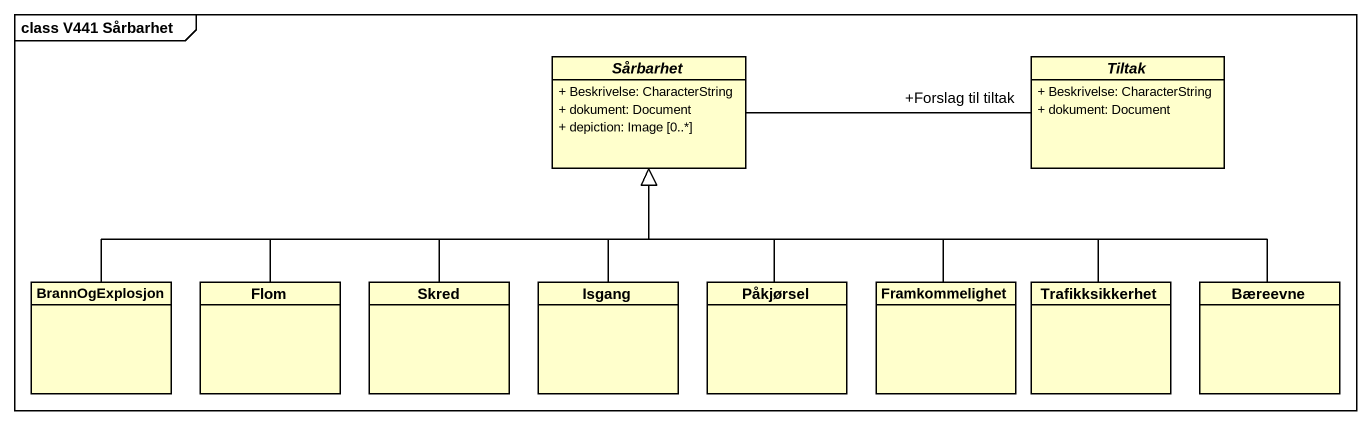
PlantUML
@startuml
mainframe class V441 Sårbarhet
hide circle
hide empty members
skinparam classAttributeIconSize 0
abstract class Sårbarhet {
  + Beskrivelse: CharacterString
  + dokument: Document
  + depiction: Image [0..*]
}
abstract class Tiltak {
  + Beskrivelse: CharacterString
  + dokument: Document
}
class BrannOgExplosjon
class Flom
class Skred
class Isgang
class Påkjørsel
class Framkommelighet
class Trafikksikkerhet
class Bæreevne
Sårbarhet -right- "+Forslag til tiltak" Tiltak
BrannOgExplosjon -right-|> Sårbarhet
Flom -right-|> Sårbarhet
Skred -up-|> Sårbarhet
Isgang -up-|> Sårbarhet
Påkjørsel -up-|> Sårbarhet
Framkommelighet -up-|> Sårbarhet
Trafikksikkerhet -left-|> Sårbarhet
Bæreevne -left-|> Sårbarhet
@enduml
